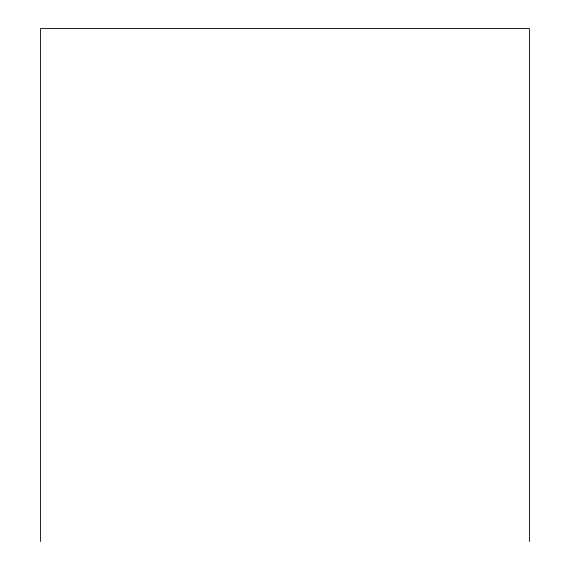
<?xml version="1.0" encoding="UTF-8"?>
<svg xmlns="http://www.w3.org/2000/svg" width="570" height="570" viewBox="0 0 570 570"><rect width="100%" height="100%" fill="white"/><g stroke="black" fill="none" stroke-linecap="round" stroke-linejoin="round"><path stroke-width="0.85" d="M529.416 541.5L529.416 28.5L40.584 28.5L40.584 541.5"/></g></svg>
